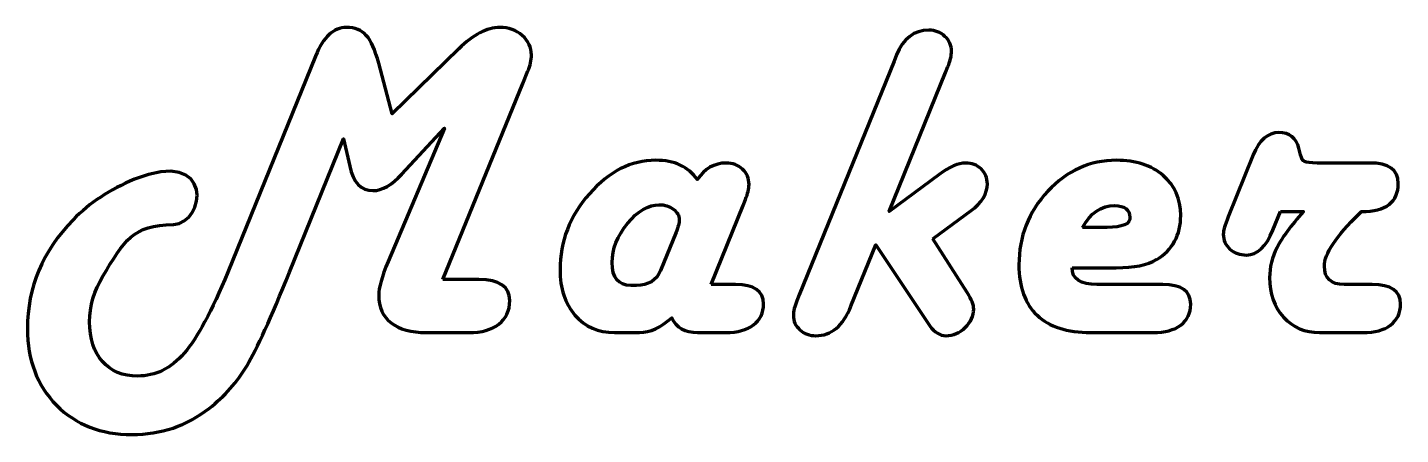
# Model space of a CAD drawing. Header units: centimetres. Extents: x -7.9 to 8.2, y 0.1 to 4.9.
import ezdxf

# ---------------------------------------------------------------- set-up
doc = ezdxf.new("R2010")
doc.units = ezdxf.units.CM
doc.header["$MEASUREMENT"] = 0
doc.layers.add('Capa 1', color=7, linetype='Continuous')

msp = doc.modelspace()

# ---------------------------------------------------------------- linework, layer by layer
at = {"layer": 'Capa 1', "lineweight": 211}
for points, knots in [([(-3.00204, 1.92797), (-3.00204, 1.92797), (-2.58312, 1.92797), (-2.58312, 1.92797), (-2.58312, 1.92797), (-2.34235, 1.92797), (-2.22241, 1.84595), (-2.22241, 1.68191), (-2.22241, 1.68191), (-2.22241, 1.56461), (-2.26474, 1.47289), (-2.34852, 1.40763), (-2.34852, 1.40763), (-2.43231, 1.34148), (-2.55049, 1.30885), (-2.70218, 1.30885), (-2.70218, 1.30885), (-2.70218, 1.30885), (-3.19343, 1.30885), (-3.19343, 1.30885), (-3.19343, 1.30885), (-3.37158, 1.30885), (-3.50916, 1.34677), (-3.60617, 1.42174), (-3.60617, 1.42174), (-3.70319, 1.4967), (-3.7517, 1.60342), (-3.7517, 1.74365), (-3.7517, 1.74365), (-3.7517, 1.83272), (-3.71554, 1.96413), (-3.64322, 2.13699), (-3.64322, 2.13699), (-3.64322, 2.13699), (-2.98176, 3.69362), (-2.98176, 3.69362), (-2.98176, 3.69362), (-2.98176, 3.69362), (-3.48006, 3.15917), (-3.48006, 3.15917), (-3.48006, 3.15917), (-3.59912, 3.02952), (-3.71201, 2.96514), (-3.81872, 2.96514), (-3.81872, 2.96514), (-3.95807, 2.96514), (-4.04803, 3.06039), (-4.08948, 3.25177), (-4.08948, 3.25177), (-4.08948, 3.25177), (-4.1618, 3.57192), (-4.1618, 3.57192), (-4.1618, 3.57192), (-4.1618, 3.57192), (-4.79239, 2.0144), (-4.79239, 2.0144), (-4.79239, 2.0144), (-5.01023, 1.47995), (-5.17515, 1.11659), (-5.28892, 0.92432), (-5.28892, 0.92432), (-5.40269, 0.73206), (-5.54998, 0.56537), (-5.73078, 0.42338), (-5.73078, 0.42338), (-5.99271, 0.21965), (-6.29346, 0.11823), (-6.633, 0.11823), (-6.633, 0.11823), (-6.9946, 0.11823), (-7.28829, 0.23288), (-7.51407, 0.4613), (-7.51407, 0.4613), (-7.73984, 0.68973), (-7.85273, 0.98782), (-7.85273, 1.35471), (-7.85273, 1.35471), (-7.85273, 1.83625), (-7.67546, 2.25958), (-7.32004, 2.62559), (-7.32004, 2.62559), (-7.12866, 2.8205), (-6.8908, 2.9803), (-6.60302, 3.09743), (-6.60302, 3.09743), (-5.65766, 3.48221), (-5.77467, 2.57644), (-6.14844, 2.57112), (-6.14844, 2.57112), (-6.62494, 2.56434), (-6.72186, 2.37976), (-6.97343, 1.96502), (-6.97343, 1.96502), (-7.07588, 1.79612), (-7.12777, 1.61929), (-7.12777, 1.43497), (-7.12777, 1.43497), (-7.12777, 1.23829), (-7.0775, 1.08307), (-6.97784, 0.97018), (-6.97784, 0.97018), (-6.87818, 0.8573), (-6.7406, 0.80085), (-6.56686, 0.80085), (-6.56686, 0.80085), (-6.35784, 0.80085), (-6.17704, 0.88993), (-6.0227, 1.06808), (-6.0227, 1.06808), (-5.86836, 1.24623), (-5.69903, 1.56109), (-5.5147, 2.01264), (-5.5147, 2.01264), (-5.5147, 2.01264), (-4.48812, 4.53676), (-4.48812, 4.53676), (-4.48812, 4.53676), (-4.39816, 4.75901), (-4.27822, 4.87014), (-4.12652, 4.87014), (-4.12652, 4.87014), (-4.02951, 4.87014), (-3.95366, 4.83927), (-3.89722, 4.77753), (-3.89722, 4.77753), (-3.84165, 4.7158), (-3.79315, 4.60732), (-3.7517, 4.45298), (-3.7517, 4.45298), (-3.7517, 4.45298), (-3.59383, 3.86208), (-3.59383, 3.86208), (-3.59383, 3.86208), (-3.59383, 3.86208), (-2.81772, 4.62055), (-2.81772, 4.62055), (-2.81772, 4.62055), (-2.64662, 4.78723), (-2.48699, 4.87014), (-2.33882, 4.87014), (-2.33882, 4.87014), (-2.23475, 4.87014), (-2.14744, 4.83839), (-2.076, 4.77577), (-2.076, 4.77577), (-2.00457, 4.71315), (-1.96841, 4.6373), (-1.96841, 4.54735), (-1.96841, 4.54735), (-1.96841, 4.4909), (-1.98252, 4.42917), (-2.00986, 4.36214), (-2.00986, 4.36214), (-2.00986, 4.36214), (-2.06983, 4.2175), (-2.06983, 4.2175), (-2.06983, 4.2175), (-2.06983, 4.2175), (-3.00204, 1.92797), (-3.00204, 1.92797)], [0, 0, 0, 0, 0.02439024, 0.02439024, 0.02439024, 0.02439024, 0.04878049, 0.04878049, 0.04878049, 0.04878049, 0.07317073, 0.07317073, 0.07317073, 0.07317073, 0.09756098, 0.09756098, 0.09756098, 0.09756098, 0.12195122, 0.12195122, 0.12195122, 0.12195122, 0.14634146, 0.14634146, 0.14634146, 0.14634146, 0.17073171, 0.17073171, 0.17073171, 0.17073171, 0.19512195, 0.19512195, 0.19512195, 0.19512195, 0.2195122, 0.2195122, 0.2195122, 0.2195122, 0.24390244, 0.24390244, 0.24390244, 0.24390244, 0.26829268, 0.26829268, 0.26829268, 0.26829268, 0.29268293, 0.29268293, 0.29268293, 0.29268293, 0.31707317, 0.31707317, 0.31707317, 0.31707317, 0.34146341, 0.34146341, 0.34146341, 0.34146341, 0.36585366, 0.36585366, 0.36585366, 0.36585366, 0.3902439, 0.3902439, 0.3902439, 0.3902439, 0.41463415, 0.41463415, 0.41463415, 0.41463415, 0.43902439, 0.43902439, 0.43902439, 0.43902439, 0.46341463, 0.46341463, 0.46341463, 0.46341463, 0.48780488, 0.48780488, 0.48780488, 0.48780488, 0.51219512, 0.51219512, 0.51219512, 0.51219512, 0.53658537, 0.53658537, 0.53658537, 0.53658537, 0.56097561, 0.56097561, 0.56097561, 0.56097561, 0.58536585, 0.58536585, 0.58536585, 0.58536585, 0.6097561, 0.6097561, 0.6097561, 0.6097561, 0.63414634, 0.63414634, 0.63414634, 0.63414634, 0.65853659, 0.65853659, 0.65853659, 0.65853659, 0.68292683, 0.68292683, 0.68292683, 0.68292683, 0.70731707, 0.70731707, 0.70731707, 0.70731707, 0.73170732, 0.73170732, 0.73170732, 0.73170732, 0.75609756, 0.75609756, 0.75609756, 0.75609756, 0.7804878, 0.7804878, 0.7804878, 0.7804878, 0.80487805, 0.80487805, 0.80487805, 0.80487805, 0.82926829, 0.82926829, 0.82926829, 0.82926829, 0.85365854, 0.85365854, 0.85365854, 0.85365854, 0.87804878, 0.87804878, 0.87804878, 0.87804878, 0.90243902, 0.90243902, 0.90243902, 0.90243902, 0.92682927, 0.92682927, 0.92682927, 0.92682927, 0.95121951, 0.95121951, 0.95121951, 0.95121951, 1, 1, 1, 1]), ([(2.71824, 2.40334), (2.71824, 2.40334), (3.12041, 1.77452), (3.12041, 1.77452), (3.12041, 1.77452), (3.17068, 1.69602), (3.19537, 1.63252), (3.19537, 1.58225), (3.19537, 1.58225), (3.19537, 1.50288), (3.16186, 1.43144), (3.09571, 1.36794), (3.09571, 1.36794), (3.02957, 1.30356), (2.9546, 1.27181), (2.8717, 1.27181), (2.8717, 1.27181), (2.79938, 1.27181), (2.73676, 1.31061), (2.68296, 1.38822), (2.68296, 1.38822), (2.68296, 1.38822), (2.65209, 1.43497), (2.65209, 1.43497), (2.65209, 1.43497), (2.65209, 1.43497), (2.05149, 2.33367), (2.05149, 2.33367), (2.05149, 2.33367), (2.05149, 2.33367), (1.76133, 1.61577), (1.76133, 1.61577), (1.76133, 1.61577), (1.66873, 1.38646), (1.53203, 1.27181), (1.35299, 1.27181), (1.35299, 1.27181), (1.27891, 1.27181), (1.21629, 1.29474), (1.16514, 1.3406), (1.16514, 1.3406), (1.11487, 1.38646), (1.08929, 1.44202), (1.08929, 1.50729), (1.08929, 1.50729), (1.08929, 1.55756), (1.1034, 1.61488), (1.13074, 1.68015), (1.13074, 1.68015), (1.13074, 1.68015), (1.15896, 1.7507), (1.15896, 1.7507), (1.15896, 1.7507), (1.15896, 1.7507), (2.26492, 4.47855), (2.26492, 4.47855), (2.26492, 4.47855), (2.26492, 4.47855), (2.29314, 4.54911), (2.29314, 4.54911), (2.29314, 4.54911), (2.37252, 4.74226), (2.49864, 4.83839), (2.67238, 4.83839), (2.67238, 4.83839), (2.7447, 4.83839), (2.80732, 4.81457), (2.85847, 4.76607), (2.85847, 4.76607), (2.9105, 4.71756), (2.93608, 4.66023), (2.93608, 4.59321), (2.93608, 4.59321), (2.93608, 4.54117), (2.92197, 4.48208), (2.89463, 4.41417), (2.89463, 4.41417), (2.89463, 4.41417), (2.86641, 4.3445), (2.86641, 4.3445), (2.86641, 4.3445), (2.86641, 4.3445), (2.20848, 2.72172), (2.20848, 2.72172), (2.20848, 2.72172), (2.20848, 2.72172), (2.79056, 3.15299), (2.79056, 3.15299), (2.79056, 3.15299), (2.91138, 3.24295), (3.01457, 3.28793), (3.101, 3.28793), (3.101, 3.28793), (3.17332, 3.28793), (3.23329, 3.265), (3.2818, 3.21826), (3.2818, 3.21826), (3.33031, 3.17151), (3.35412, 3.11419), (3.35412, 3.04451), (3.35412, 3.04451), (3.35412, 2.92898), (3.29062, 2.82403), (3.16274, 2.72878), (3.16274, 2.72878), (3.16274, 2.72878), (3.10277, 2.68556), (3.10277, 2.68556), (3.10277, 2.68556), (3.10277, 2.68556), (2.71824, 2.40334), (2.71824, 2.40334)], [0, 0, 0, 0, 0.03448276, 0.03448276, 0.03448276, 0.03448276, 0.06896552, 0.06896552, 0.06896552, 0.06896552, 0.10344828, 0.10344828, 0.10344828, 0.10344828, 0.13793103, 0.13793103, 0.13793103, 0.13793103, 0.17241379, 0.17241379, 0.17241379, 0.17241379, 0.20689655, 0.20689655, 0.20689655, 0.20689655, 0.24137931, 0.24137931, 0.24137931, 0.24137931, 0.27586207, 0.27586207, 0.27586207, 0.27586207, 0.31034483, 0.31034483, 0.31034483, 0.31034483, 0.34482759, 0.34482759, 0.34482759, 0.34482759, 0.37931034, 0.37931034, 0.37931034, 0.37931034, 0.4137931, 0.4137931, 0.4137931, 0.4137931, 0.44827586, 0.44827586, 0.44827586, 0.44827586, 0.48275862, 0.48275862, 0.48275862, 0.48275862, 0.51724138, 0.51724138, 0.51724138, 0.51724138, 0.55172414, 0.55172414, 0.55172414, 0.55172414, 0.5862069, 0.5862069, 0.5862069, 0.5862069, 0.62068966, 0.62068966, 0.62068966, 0.62068966, 0.65517241, 0.65517241, 0.65517241, 0.65517241, 0.68965517, 0.68965517, 0.68965517, 0.68965517, 0.72413793, 0.72413793, 0.72413793, 0.72413793, 0.75862069, 0.75862069, 0.75862069, 0.75862069, 0.79310345, 0.79310345, 0.79310345, 0.79310345, 0.82758621, 0.82758621, 0.82758621, 0.82758621, 0.86206897, 0.86206897, 0.86206897, 0.86206897, 0.89655172, 0.89655172, 0.89655172, 0.89655172, 0.93103448, 0.93103448, 0.93103448, 0.93103448, 1, 1, 1, 1]), ([(6.77606, 2.72172), (6.77606, 2.72172), (6.68875, 2.50388), (6.68875, 2.50388), (6.68875, 2.50388), (6.60937, 2.31074), (6.50618, 2.21372), (6.37918, 2.21372), (6.37918, 2.21372), (6.30246, 2.21372), (6.23807, 2.23665), (6.18692, 2.2834), (6.18692, 2.2834), (6.13489, 2.33014), (6.10931, 2.38835), (6.10931, 2.45714), (6.10931, 2.45714), (6.10931, 2.49683), (6.12783, 2.56386), (6.16575, 2.65911), (6.16575, 2.65911), (6.16575, 2.65911), (6.45768, 3.38142), (6.45768, 3.38142), (6.45768, 3.38142), (6.52735, 3.55516), (6.62701, 3.64247), (6.75666, 3.64247), (6.75666, 3.64247), (6.88366, 3.64247), (6.96127, 3.5825), (6.99125, 3.46167), (6.99125, 3.46167), (6.99125, 3.46167), (7.01154, 3.38142), (7.01154, 3.38142), (7.01154, 3.38142), (7.02212, 3.33997), (7.03711, 3.31351), (7.05828, 3.30381), (7.05828, 3.30381), (7.07857, 3.29322), (7.12884, 3.28793), (7.20997, 3.28793), (7.20997, 3.28793), (7.20997, 3.28793), (7.81499, 3.28793), (7.81499, 3.28793), (7.81499, 3.28793), (8.03988, 3.28793), (8.15189, 3.20856), (8.15189, 3.04981), (8.15189, 3.04981), (8.15189, 2.83108), (8.00902, 2.72172), (7.72415, 2.72172), (7.72415, 2.72172), (7.72415, 2.72172), (7.69593, 2.69615), (7.69593, 2.69615), (7.69593, 2.69615), (7.42517, 2.43245), (7.28935, 2.22872), (7.28935, 2.08496), (7.28935, 2.08496), (7.28935, 1.9412), (7.36696, 1.86977), (7.52218, 1.86977), (7.52218, 1.86977), (7.52218, 1.86977), (7.8485, 1.86977), (7.8485, 1.86977), (7.8485, 1.86977), (8.06811, 1.86977), (8.17835, 1.79392), (8.17835, 1.64311), (8.17835, 1.64311), (8.17835, 1.53727), (8.13954, 1.45437), (8.06281, 1.39616), (8.06281, 1.39616), (7.98609, 1.33795), (7.87849, 1.30885), (7.74002, 1.30885), (7.74002, 1.30885), (7.74002, 1.30885), (7.23291, 1.30885), (7.23291, 1.30885), (7.23291, 1.30885), (7.06181, 1.30885), (6.92158, 1.36794), (6.81222, 1.487), (6.81222, 1.487), (6.70374, 1.60606), (6.64906, 1.76129), (6.64906, 1.9509), (6.64906, 1.9509), (6.64906, 2.07173), (6.67816, 2.18903), (6.73637, 2.3028), (6.73637, 2.3028), (6.79458, 2.41657), (6.89777, 2.55592), (7.04505, 2.72172), (7.04505, 2.72172), (7.04505, 2.72172), (6.77606, 2.72172), (6.77606, 2.72172)], [0, 0, 0, 0, 0.03571429, 0.03571429, 0.03571429, 0.03571429, 0.07142857, 0.07142857, 0.07142857, 0.07142857, 0.10714286, 0.10714286, 0.10714286, 0.10714286, 0.14285714, 0.14285714, 0.14285714, 0.14285714, 0.17857143, 0.17857143, 0.17857143, 0.17857143, 0.21428571, 0.21428571, 0.21428571, 0.21428571, 0.25, 0.25, 0.25, 0.25, 0.28571429, 0.28571429, 0.28571429, 0.28571429, 0.32142857, 0.32142857, 0.32142857, 0.32142857, 0.35714286, 0.35714286, 0.35714286, 0.35714286, 0.39285714, 0.39285714, 0.39285714, 0.39285714, 0.42857143, 0.42857143, 0.42857143, 0.42857143, 0.46428571, 0.46428571, 0.46428571, 0.46428571, 0.5, 0.5, 0.5, 0.5, 0.53571429, 0.53571429, 0.53571429, 0.53571429, 0.57142857, 0.57142857, 0.57142857, 0.57142857, 0.60714286, 0.60714286, 0.60714286, 0.60714286, 0.64285714, 0.64285714, 0.64285714, 0.64285714, 0.67857143, 0.67857143, 0.67857143, 0.67857143, 0.71428571, 0.71428571, 0.71428571, 0.71428571, 0.75, 0.75, 0.75, 0.75, 0.78571429, 0.78571429, 0.78571429, 0.78571429, 0.82142857, 0.82142857, 0.82142857, 0.82142857, 0.85714286, 0.85714286, 0.85714286, 0.85714286, 0.89285714, 0.89285714, 0.89285714, 0.89285714, 0.92857143, 0.92857143, 0.92857143, 0.92857143, 1, 1, 1, 1]), ([(0.12885, 1.86977), (0.12885, 1.86977), (0.41372, 1.86977), (0.41372, 1.86977), (0.41372, 1.86977), (0.63156, 1.86977), (0.74092, 1.79392), (0.74092, 1.64311), (0.74092, 1.64311), (0.74092, 1.53904), (0.70212, 1.45702), (0.62451, 1.39793), (0.62451, 1.39793), (0.54601, 1.33884), (0.4393, 1.30885), (0.3026, 1.30885), (0.3026, 1.30885), (0.3026, 1.30885), (-0.02813, 1.30885), (-0.02813, 1.30885), (-0.02813, 1.30885), (-0.1763, 1.30885), (-0.27772, 1.36618), (-0.33064, 1.48171), (-0.33064, 1.48171), (-0.46029, 1.36618), (-0.58464, 1.30885), (-0.70547, 1.30885), (-0.70547, 1.30885), (-0.70547, 1.30885), (-1.00003, 1.30885), (-1.00003, 1.30885), (-1.00003, 1.30885), (-1.18965, 1.30885), (-1.34311, 1.37676), (-1.46041, 1.5117), (-1.46041, 1.5117), (-1.57683, 1.64663), (-1.63503, 1.82302), (-1.63503, 2.04174), (-1.63503, 2.04174), (-1.63503, 2.37247), (-1.52038, 2.66792), (-1.29196, 2.92898), (-1.29196, 2.92898), (-1.06353, 3.18915), (-0.80512, 3.31968), (-0.51761, 3.31968), (-0.51761, 3.31968), (-0.29624, 3.31968), (-0.13573, 3.24472), (-0.03342, 3.0939), (-0.03342, 3.0939), (0.05301, 3.22355), (0.16589, 3.28793), (0.30524, 3.28793), (0.30524, 3.28793), (0.38109, 3.28793), (0.44459, 3.26412), (0.49574, 3.21561), (0.49574, 3.21561), (0.54601, 3.1671), (0.57159, 3.10713), (0.57159, 3.03658), (0.57159, 3.03658), (0.57159, 2.98807), (0.55748, 2.92986), (0.53014, 2.86283), (0.53014, 2.86283), (0.53014, 2.86283), (0.50192, 2.79316), (0.50192, 2.79316), (0.50192, 2.79316), (0.50192, 2.79316), (0.12885, 1.86977), (0.12885, 1.86977)], [0, 0, 0, 0, 0.05, 0.05, 0.05, 0.05, 0.1, 0.1, 0.1, 0.1, 0.15, 0.15, 0.15, 0.15, 0.2, 0.2, 0.2, 0.2, 0.25, 0.25, 0.25, 0.25, 0.3, 0.3, 0.3, 0.3, 0.35, 0.35, 0.35, 0.35, 0.4, 0.4, 0.4, 0.4, 0.45, 0.45, 0.45, 0.45, 0.5, 0.5, 0.5, 0.5, 0.55, 0.55, 0.55, 0.55, 0.6, 0.6, 0.6, 0.6, 0.65, 0.65, 0.65, 0.65, 0.7, 0.7, 0.7, 0.7, 0.75, 0.75, 0.75, 0.75, 0.8, 0.8, 0.8, 0.8, 0.85, 0.85, 0.85, 0.85, 0.9, 0.9, 0.9, 0.9, 1, 1, 1, 1]), ([(4.34278, 2.06556), (4.34278, 1.93503), (4.4398, 1.86977), (4.63471, 1.86977), (4.63471, 1.86977), (4.63471, 1.86977), (5.402, 1.86977), (5.402, 1.86977), (5.402, 1.86977), (5.61984, 1.86977), (5.72832, 1.79304), (5.72832, 1.64046), (5.72832, 1.64046), (5.72832, 1.53639), (5.68951, 1.45437), (5.61278, 1.39616), (5.61278, 1.39616), (5.53605, 1.33795), (5.42845, 1.30885), (5.29087, 1.30885), (5.29087, 1.30885), (5.29087, 1.30885), (4.55974, 1.30885), (4.55974, 1.30885), (4.55974, 1.30885), (4.28634, 1.30885), (4.07908, 1.37588), (3.93621, 1.50993), (3.93621, 1.50993), (3.79421, 1.64399), (3.72278, 1.84066), (3.72278, 2.09907), (3.72278, 2.09907), (3.72278, 2.43068), (3.83478, 2.71731), (4.05968, 2.95808), (4.05968, 2.95808), (4.28457, 3.19885), (4.55269, 3.31968), (4.86225, 3.31968), (4.86225, 3.31968), (5.08802, 3.31968), (5.2697, 3.26059), (5.40641, 3.14329), (5.40641, 3.14329), (5.54311, 3.02511), (5.6119, 2.86989), (5.6119, 2.67674), (5.6119, 2.67674), (5.6119, 2.44479), (5.51753, 2.27281), (5.32791, 2.16081), (5.32791, 2.16081), (5.22384, 2.09731), (5.06686, 2.06556), (4.8596, 2.06556), (4.8596, 2.06556), (4.8596, 2.06556), (4.34278, 2.06556), (4.34278, 2.06556)], [0, 0, 0, 0, 0.0625, 0.0625, 0.0625, 0.0625, 0.125, 0.125, 0.125, 0.125, 0.1875, 0.1875, 0.1875, 0.1875, 0.25, 0.25, 0.25, 0.25, 0.3125, 0.3125, 0.3125, 0.3125, 0.375, 0.375, 0.375, 0.375, 0.4375, 0.4375, 0.4375, 0.4375, 0.5, 0.5, 0.5, 0.5, 0.5625, 0.5625, 0.5625, 0.5625, 0.625, 0.625, 0.625, 0.625, 0.6875, 0.6875, 0.6875, 0.6875, 0.75, 0.75, 0.75, 0.75, 0.8125, 0.8125, 0.8125, 0.8125, 0.875, 0.875, 0.875, 0.875, 1, 1, 1, 1]), ([(-0.80865, 1.85918), (-0.80865, 1.85918), (-0.74427, 1.85918), (-0.74427, 1.85918), (-0.74427, 1.85918), (-0.60228, 1.85918), (-0.50791, 1.91739), (-0.46117, 2.03293), (-0.46117, 2.03293), (-0.46117, 2.03293), (-0.27949, 2.48007), (-0.27949, 2.48007), (-0.27949, 2.48007), (-0.25567, 2.53916), (-0.24333, 2.58767), (-0.24333, 2.62736), (-0.24333, 2.62736), (-0.24333, 2.6741), (-0.26626, 2.71467), (-0.31212, 2.74906), (-0.31212, 2.74906), (-0.35798, 2.78346), (-0.41354, 2.8011), (-0.47704, 2.8011), (-0.47704, 2.8011), (-0.60404, 2.8011), (-0.72751, 2.7279), (-0.84658, 2.58149), (-0.84658, 2.58149), (-0.96652, 2.43421), (-1.02649, 2.28252), (-1.02649, 2.12553), (-1.02649, 2.12553), (-1.02649, 1.94826), (-0.95417, 1.85918), (-0.80865, 1.85918)], [0, 0, 0, 0, 0.1, 0.1, 0.1, 0.1, 0.2, 0.2, 0.2, 0.2, 0.3, 0.3, 0.3, 0.3, 0.4, 0.4, 0.4, 0.4, 0.5, 0.5, 0.5, 0.5, 0.6, 0.6, 0.6, 0.6, 0.7, 0.7, 0.7, 0.7, 0.8, 0.8, 0.8, 0.8, 1, 1, 1, 1]), ([(4.46625, 2.53652), (4.46625, 2.53652), (4.75024, 2.53652), (4.75024, 2.53652), (4.75024, 2.53652), (4.93457, 2.53652), (5.02452, 2.5762), (5.01923, 2.65558), (5.01923, 2.65558), (5.01394, 2.74554), (4.95485, 2.79051), (4.84108, 2.79051), (4.84108, 2.79051), (4.68233, 2.79051), (4.55798, 2.70585), (4.46625, 2.53652)], [0, 0, 0, 0, 0.2, 0.2, 0.2, 0.2, 0.4, 0.4, 0.4, 0.4, 0.6, 0.6, 0.6, 0.6, 1, 1, 1, 1])]:
    msp.add_open_spline(points, degree=3, knots=knots, dxfattribs=at)

doc.saveas('drawing.dxf')
